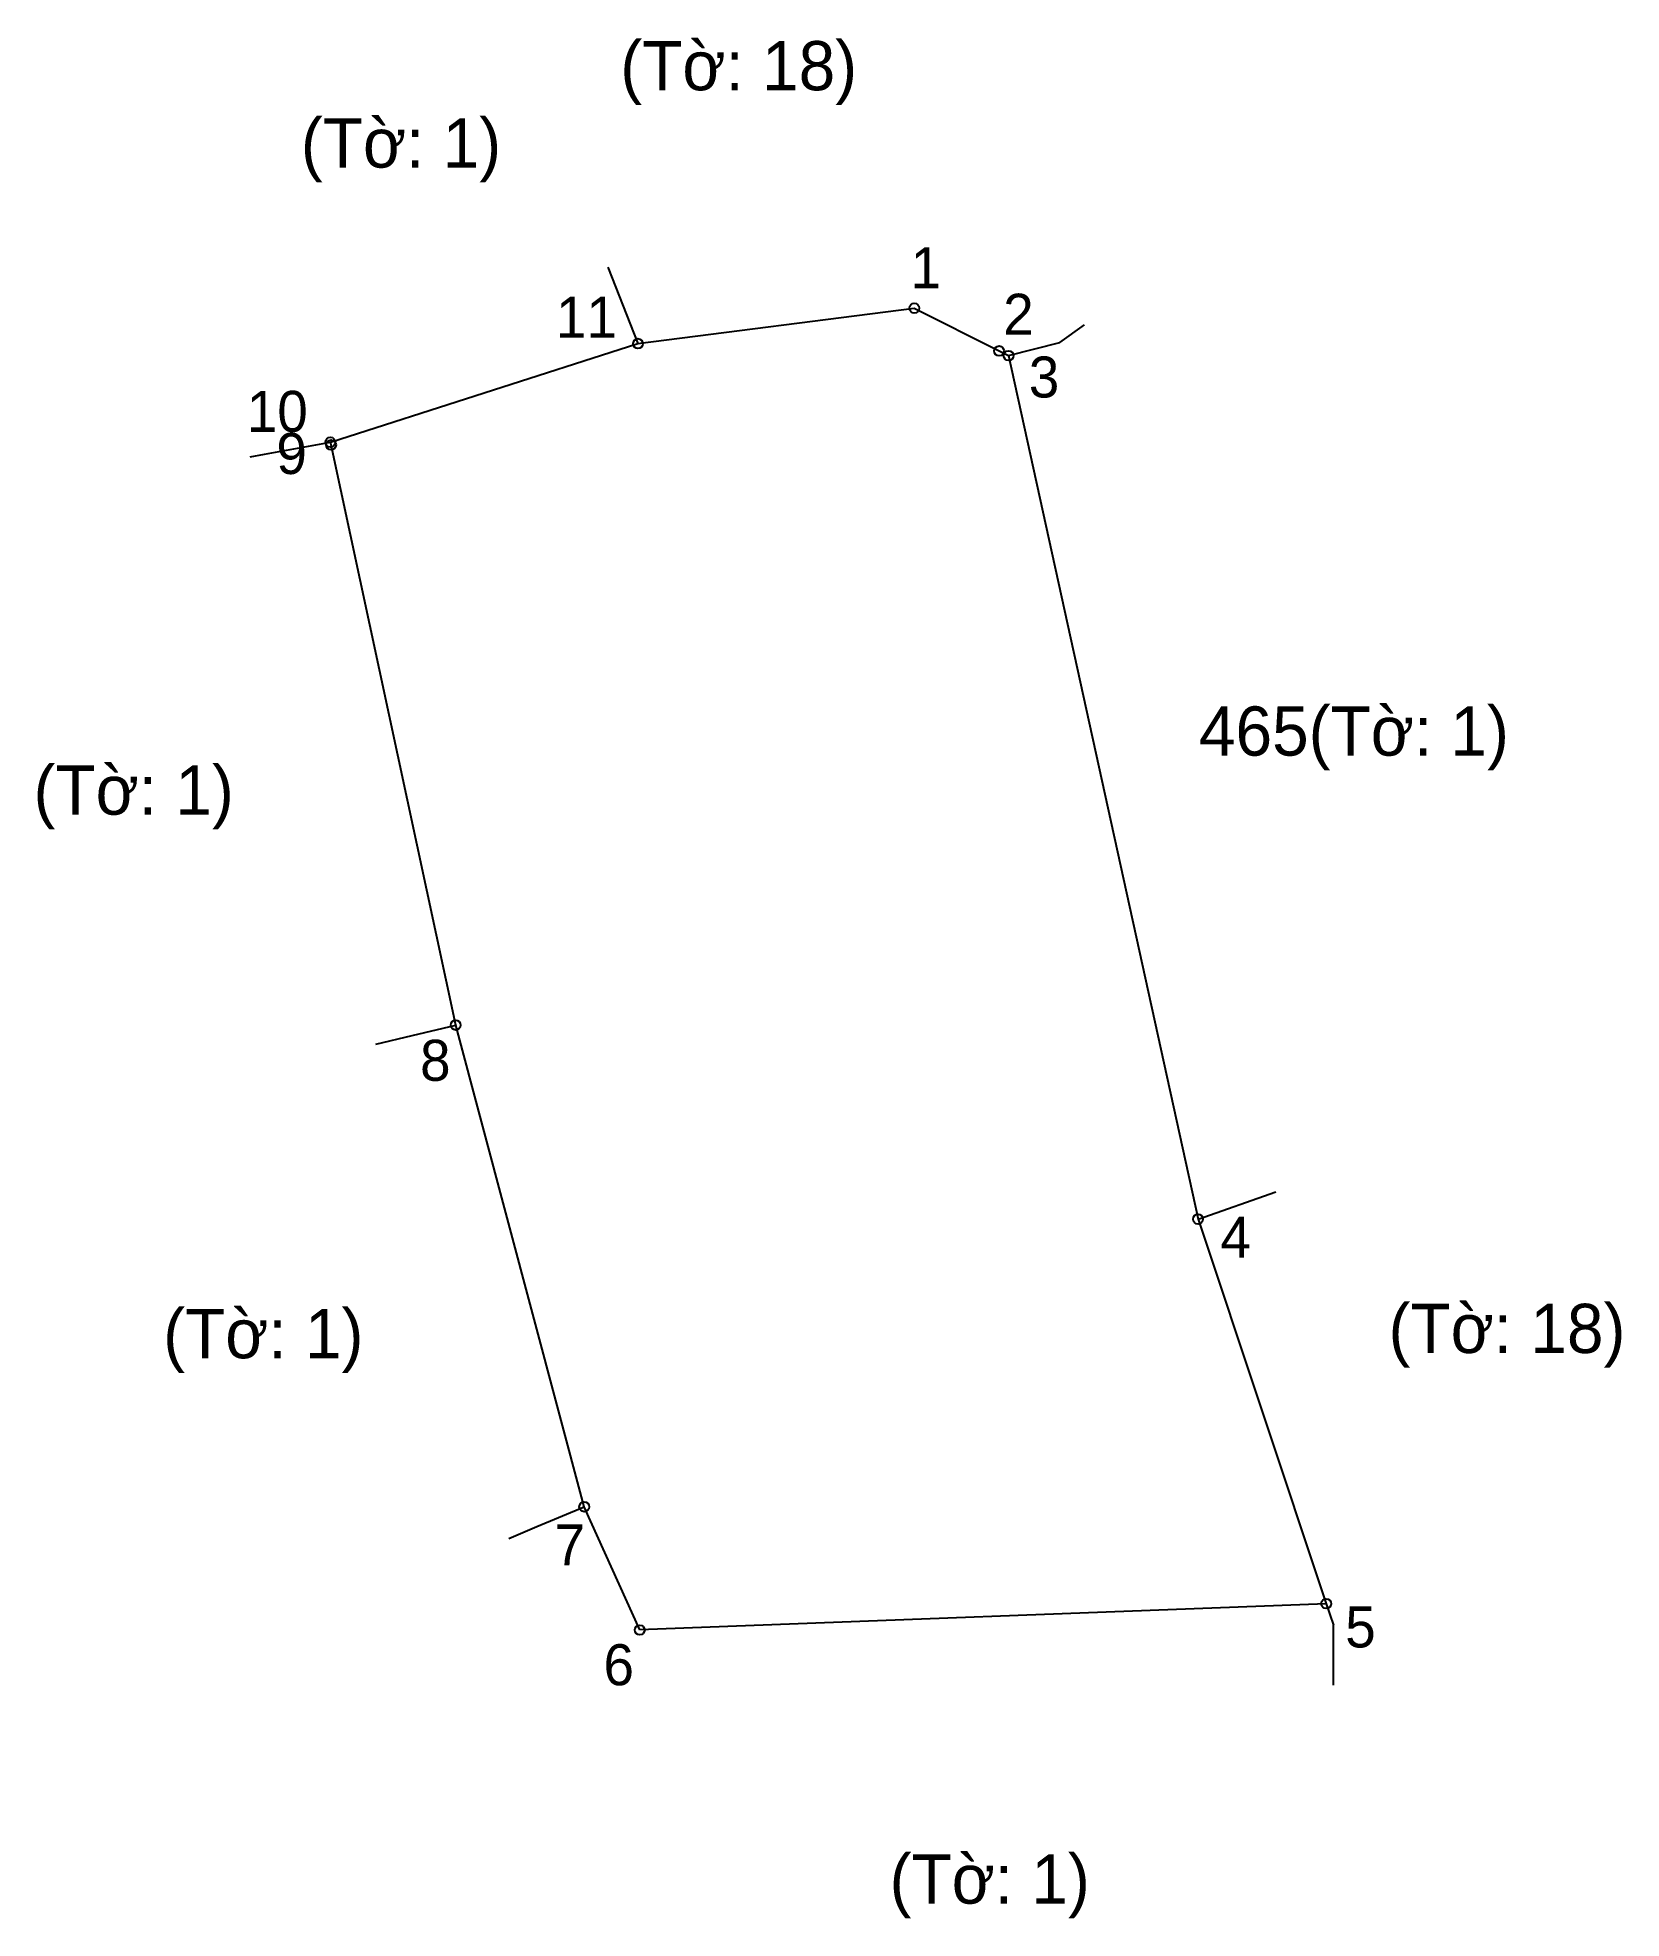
# Model space of a CAD drawing. Extents: x 548551 to 548678, y 1820176 to 1820328.
import ezdxf

# ---------------------------------------------------------------- set-up
doc = ezdxf.new("R2010")
doc.units = 0
for name, color, linetype in [('CanhThua', 7, 'Continuous'), ('MocDinhThua', 7, 'Continuous'), ('NhanTuCan', 7, 'Continuous'), ('RauThua', 7, 'Continuous'), ('SoHieuDinhThua', 7, 'Continuous')]:
    doc.layers.add(name, color=color, linetype=linetype)

msp = doc.modelspace()

# ---------------------------------------------------------------- linework, layer by layer
at = {"layer": 'CanhThua'}
for p, q in [((548599.04, 1820302.9), (548621.28, 1820305.75)), ((548621.28, 1820305.75), (548628.1, 1820302.31)), ((548574.3, 1820294.97), (548599.04, 1820302.9)), ((548628.1, 1820302.31), (548628.86, 1820301.93)), ((548628.86, 1820301.93), (548644.11, 1820232.46)), ((548574.35, 1820294.75), (548574.3, 1820294.97)), ((548584.38, 1820248.07), (548574.35, 1820294.75)), ((548594.72, 1820209.32), (548584.38, 1820248.07)), ((548644.11, 1820232.46), (548654.42, 1820201.52)), ((548599.19, 1820199.41), (548594.72, 1820209.32)), ((548654.42, 1820201.52), (548599.19, 1820199.41))]:
    msp.add_line(p, q, dxfattribs=at)
at = {"layer": 'MocDinhThua'}
for centre in [(548621.28, 1820305.75), (548599.04, 1820302.9), (548628.1, 1820302.31), (548628.86, 1820301.93), (548574.3, 1820294.97), (548574.35, 1820294.75), (548584.38, 1820248.07), (548644.11, 1820232.46), (548594.72, 1820209.32), (548654.42, 1820201.52), (548599.19, 1820199.41)]:
    msp.add_circle(centre, 0.396, dxfattribs=at)
at = {"layer": 'RauThua'}
for p, q in [((548596.63, 1820309.05), (548599.04, 1820302.9)), ((548633, 1820303), (548634.97, 1820304.4)), ((548628.86, 1820301.93), (548633, 1820303)), ((548569, 1820294.01), (548574.3, 1820294.97)), ((548567.83, 1820293.79), (548569, 1820294.01)), ((548577.96, 1820246.53), (548580.88, 1820247.23)), ((548580.88, 1820247.23), (548584.38, 1820248.07)), ((548644.11, 1820232.46), (548650.38, 1820234.67)), ((548590.91, 1820207.72), (548594.72, 1820209.32)), ((548588.65, 1820206.77), (548590.91, 1820207.72)), ((548654.42, 1820201.52), (548655, 1820199.79)), ((548655, 1820194.98), (548655, 1820199.79))]:
    msp.add_line(p, q, dxfattribs=at)

# ---------------------------------------------------------------- texts
at = {"layer": 'NhanTuCan'}
for s, p in [('(Tờ: 18)', (548597.62, 1820323.28)), ('(Tờ: 1)', (548571.92, 1820317.06)), ('465(Tờ: 1)', (548644.18, 1820269.75)), ('(Tờ: 1)', (548550.41, 1820265)), ('(Tờ: 1)', (548560.84, 1820221.27)), ('(Tờ: 18)', (548659.44, 1820221.69)), ('(Tờ: 1)', (548619.29, 1820177.39))]:
    msp.add_text(s, height=3.958, dxfattribs=at).set_placement(p)
at = {"layer": 'SoHieuDinhThua'}
for s, height, p in [('1', 3.3, (548620.98, 1820307.35)), ('11', 3.298, (548592.44, 1820303.37)), ('2', 3.3, (548628.43, 1820303.61)), ('3', 3.3, (548630.49, 1820298.56)), ('10', 3.298, (548567.57, 1820295.8)), ('9', 3.3, (548569.95, 1820292.41)), ('8', 3.3, (548581.51, 1820243.59)), ('4', 3.3, (548645.91, 1820229.36)), ('7', 3.3, (548592.34, 1820204.6)), ('5', 3.3, (548655.95, 1820198)), ('6', 3.3, (548596.27, 1820194.96))]:
    msp.add_text(s, height=height, dxfattribs=at).set_placement(p)

doc.saveas('drawing.dxf')
